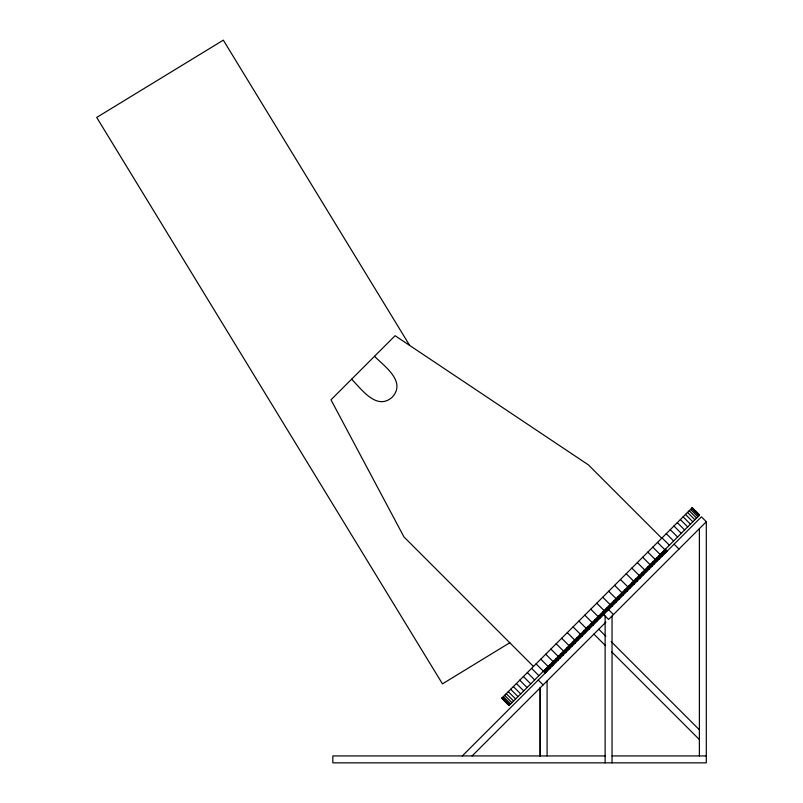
<?xml version="1.0" encoding="UTF-8"?>
<svg xmlns="http://www.w3.org/2000/svg" width="803" height="803" viewBox="0 0 803 803"><rect width="100%" height="100%" fill="white"/><g stroke="black" fill="none" stroke-linecap="round" stroke-linejoin="round"><path stroke-width="1.2" d="M547.084 755.934L547.084 680.954M462.317 755.934L701.41 516.851L706.299 521.739L706.299 762.85L332.813 762.85L332.813 755.934L605.131 755.934M472.094 755.934L605.934 622.104M706.299 521.739L608.584 619.444L603.705 614.556M509.855 642.711L442.453 683.865L96.701 117.439L223.324 40.15L409.6 345.31M612.047 755.934L706.299 755.934M691.483 508.45L698.821 515.777M690.54 509.403L697.867 516.73M689.215 510.718L696.542 518.045M687.529 512.404L694.866 519.732M685.491 514.442L692.818 521.779M683.102 516.841L690.429 524.168M680.372 519.571L687.699 526.898M677.31 522.623L684.638 529.96M673.928 526.005L681.265 533.333M670.254 529.689L677.581 537.016M666.279 533.654L673.617 540.981M674.098 544.163L678.987 549.051M662.043 537.9L669.371 545.227M661.732 538.201L588.428 464.907L395.106 335.704L330.977 399.824L403.979 536.956L533.483 666.46M665.396 549.212L665.998 549.824L543.892 671.93L543.29 671.318M667.223 551.039L666.61 550.436L544.504 672.543L545.117 673.155M665.155 549.443L665.757 550.075M666.37 550.677L666.992 551.28M657.537 542.396L664.864 549.724M664.683 549.925L665.296 550.527M665.908 551.139L666.51 551.751M663.971 550.637L664.583 551.249M665.185 551.852L665.797 552.464M663.017 551.581L663.629 552.193M664.242 552.805L664.854 553.418M661.833 552.765L662.445 553.377M663.057 553.99L663.669 554.602M661.782 552.815L662.395 553.428M663.007 554.04L663.619 554.652M660.427 554.17L661.04 554.783M662.264 556.007L661.652 555.395L662.204 556.067M660.367 554.241L660.979 554.843M652.799 547.134L660.126 554.471M658.731 555.877L659.414 556.409M660.026 557.021L660.558 557.704M656.954 557.643L657.567 558.256M658.179 558.868L658.791 559.48M658.099 558.948L658.711 559.561M647.84 552.093L655.168 559.43M654.907 559.701L655.429 560.394M656.041 561.006L656.734 561.528M652.648 561.949L653.261 562.562M653.873 563.174L654.485 563.786M650.209 564.389L650.821 565.001M651.434 565.613L652.046 566.225M651.323 565.724L651.936 566.326M642.681 557.252L650.008 564.589M647.589 567.018L648.202 567.631M648.804 568.243L649.416 568.845M647.479 567.129L648.081 567.741M648.694 568.353L649.306 568.956M644.789 569.809L645.401 570.421M646.014 571.033L646.626 571.646M637.341 562.602L644.668 569.929M641.838 572.76L642.45 573.372M643.062 573.984L643.675 574.597M641.717 572.89L642.33 573.503M642.932 574.115L643.544 574.717M631.841 568.092L639.168 575.43M638.736 575.861L639.349 576.474M639.961 577.086L640.573 577.698M638.606 575.992L639.218 576.604M639.83 577.216L640.443 577.829M635.504 579.104L636.106 579.716M636.719 580.328L637.331 580.94M635.364 579.234L635.976 579.846M636.588 580.459L637.201 581.071M626.199 573.733L633.527 581.061M632.142 582.466L632.754 583.078M633.356 583.681L633.968 584.293M633.216 583.821L633.828 584.433M628.669 585.929L629.281 586.541M629.893 587.154L630.506 587.766M620.448 579.485L627.775 586.822M625.105 589.502L625.718 590.115M626.32 590.717L626.932 591.329M624.955 589.653L625.567 590.255M626.179 590.867L626.792 591.48M614.606 585.337L621.934 592.664M621.452 593.146L622.064 593.758M622.676 594.371L623.289 594.983M617.738 596.86L618.35 597.472M618.962 598.084L619.575 598.697M618.812 598.235L619.414 598.847M374.489 356.311C384.145 366.068 406.519 381.395 392.356 397.084C376.667 411.246 361.34 388.873 351.594 379.217M608.684 591.249L616.021 598.576M613.974 600.634L614.586 601.246M615.188 601.859L615.801 602.461M613.813 600.785L614.425 601.397M615.038 602.009L615.65 602.621M610.16 604.438L610.772 605.05M611.384 605.663L611.996 606.275M602.732 597.211L610.059 604.539M608.584 609.678L613.472 614.566M606.335 608.272L606.948 608.875M607.56 609.487L608.172 610.099M596.739 603.194L604.077 610.521M602.501 612.107L603.103 612.719M603.715 613.331L604.328 613.934M603.565 613.482L604.177 614.094M598.667 615.931L599.279 616.543M599.891 617.156L600.503 617.768M590.757 609.176L598.094 616.503M594.862 619.745L595.475 620.358M596.077 620.97L596.689 621.572M584.805 615.138L592.132 622.466M598.817 629.221L605.874 636.277M611.163 641.567L699.383 729.797M591.088 623.509L591.701 624.122M592.313 624.734L592.925 625.346M587.374 627.233L587.977 627.846M588.589 628.458L589.201 629.06M587.224 627.384L587.826 627.996M588.438 628.608L589.051 629.221M593.929 634.109L605.452 645.632M611.655 651.835L699.383 739.563M578.893 621.04L586.22 628.378M583.721 630.887L584.333 631.489M584.945 632.102L585.548 632.714M573.051 626.882L580.378 634.209M580.147 634.45L580.76 635.063M581.372 635.675L581.984 636.287M580.007 634.601L580.619 635.213M581.231 635.815L581.834 636.428M576.674 637.923L577.287 638.536M577.899 639.148L578.511 639.76M567.309 632.623L574.637 639.961M573.312 641.296L573.924 641.908M574.536 642.51L575.139 643.123M570.07 644.538L570.682 645.15M571.284 645.753L571.897 646.365M561.678 638.255L569.006 645.582M566.958 647.64L567.57 648.252M568.183 648.864L568.795 649.476M563.997 650.601L564.609 651.213M565.222 651.825L565.834 652.438M563.887 650.721L564.489 651.333M565.101 651.946L565.713 652.558M556.188 643.745L563.525 651.072M561.197 653.401L561.809 654.013M562.421 654.626L563.033 655.238M558.567 656.031L559.179 656.643M559.791 657.255L560.404 657.868M559.691 657.356L560.293 657.968M550.868 649.075L558.195 656.402M556.118 658.48L556.73 659.092M557.342 659.705L557.955 660.317M556.027 658.58L556.63 659.193M557.242 659.805L557.854 660.417M553.859 660.739L554.471 661.351M555.084 661.963L555.696 662.575M545.719 654.214L553.046 661.552M551.802 662.806L552.414 663.419M553.016 664.021L553.628 664.633M552.936 664.101L553.548 664.713M549.945 664.653L550.557 665.265M551.169 665.878L551.781 666.49M548.308 666.299L548.921 666.902M549.533 667.514L550.135 668.126M540.78 659.163L548.108 666.49M546.893 667.715L547.505 668.327M548.058 668.989L548.72 669.541M545.699 668.899L546.311 669.511M546.873 670.164L547.536 670.736M544.745 669.863L545.317 670.505M545.93 671.117L546.572 671.699M544.012 670.585L544.605 671.218M545.237 671.81L545.829 672.442M543.531 671.067L544.123 671.699M544.735 672.312L545.367 672.904M536.053 663.88L543.39 671.208M531.576 668.357L538.903 675.694M538.231 680.031L543.119 684.919M527.35 672.583L534.678 679.91M523.405 676.527L530.733 683.865M519.742 680.191L527.079 687.519M516.389 683.544L523.727 690.871M513.358 686.575L520.685 693.912M510.658 689.285L517.985 696.613M508.289 691.644L515.616 698.971M506.271 693.662L513.609 700.989M504.615 695.318L511.953 702.645M503.33 696.613L510.658 703.94M502.407 697.526L509.734 704.863M509.212 705.375L501.885 698.048L509.192 705.405M699.383 528.655L699.383 755.934M612.047 615.991L612.047 762.85M605.131 615.991L605.131 762.85M540.168 687.86L540.168 755.934L540.168 687.86M692.266 507.667L501.684 698.249L509.012 705.586L699.594 514.994L692.266 507.667M699.423 515.175L692.096 507.837L699.393 515.205"/></g></svg>
